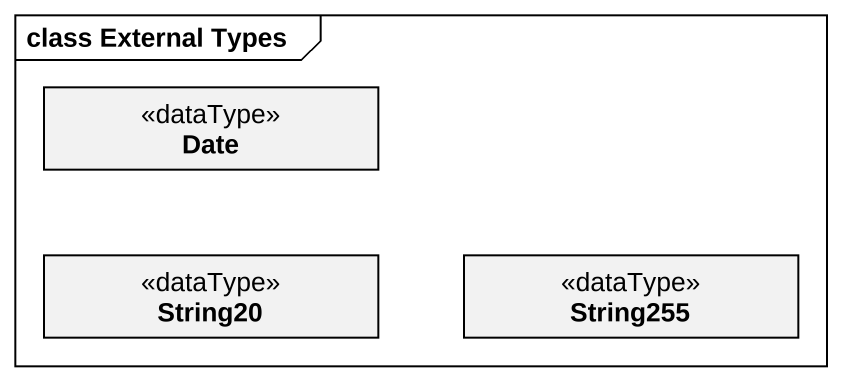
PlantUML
@startuml
mainframe class External Types
hide circle
hide empty members
class Date <<dataType>>
class String20 <<dataType>>
class String255 <<dataType>>
@enduml
